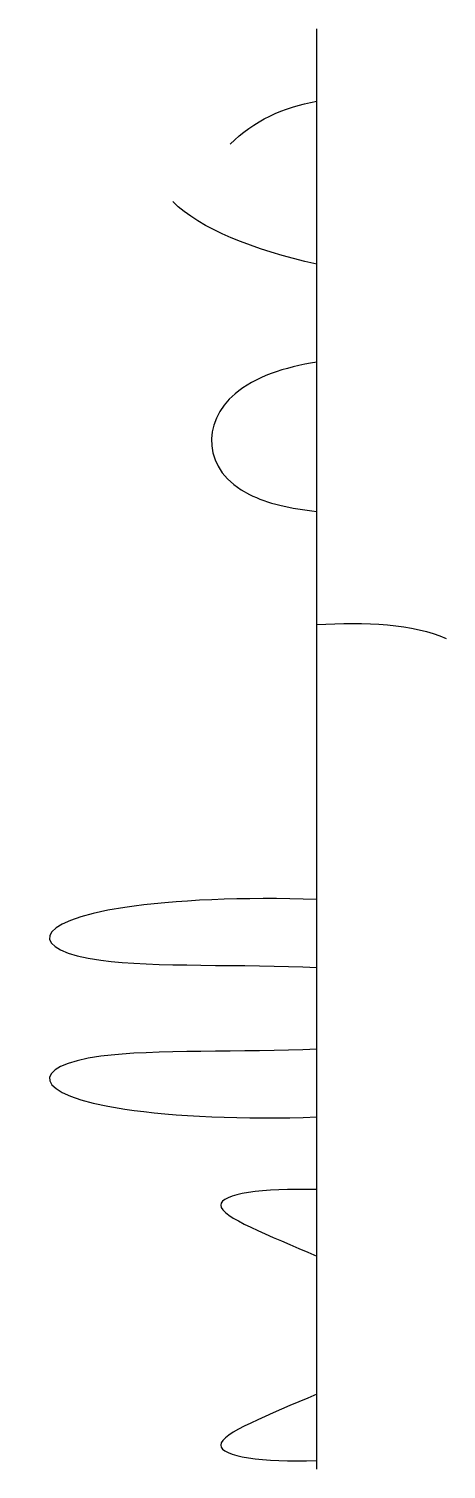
# Model space of a CAD drawing. Header units: millimetres. Extents: x 10 to 24.5, y 0 to 50.
import ezdxf

# ---------------------------------------------------------------- set-up
doc = ezdxf.new("R2010")
doc.units = ezdxf.units.MM
doc.layers.get('0').update_dxf_attribs({"lineweight": 25, "true_color": 0xffffff})

msp = doc.modelspace()

# ---------------------------------------------------------------- linework, layer by layer
msp.add_line((20, 0), (20, 50))
for points in [[(17, 46), (17.802, 46.802), (18.845, 47.282), (20, 47.489)], [(20, 41.832), (17.79, 42.33), (15.947, 43.053), (15, 44)], [(20, 38.426), (18.882, 38.259), (17.834, 37.905), (17.167, 37.333)], [(20, 29.319), (21.68, 29.417), (23.373, 29.346), (24.5, 28.833)], [(20, 19.771), (17.5, 19.875), (15, 19.75), (13.333, 19.5)], [(20, 9.704), (18.115, 9.763), (16.667, 9.555), (16.667, 9.167)], [(16.667, 9.167), (16.667, 8.75), (18.333, 8.125), (20, 7.396)]]:
    msp.add_open_spline(points, degree=3)
for points, knots in [([(17.167, 37.333), (16, 36.333), (16, 34.059), (19.103, 33.337), (20, 33.246)], [0, 0, 0, 0, 1, 1.364484, 1.364484, 1.364484, 1.364484]), ([(13.333, 19.5), (10, 19), (10, 17.273), (17.46, 17.534), (20, 17.42)], [0, 0, 0, 0, 1, 1.727452, 1.727452, 1.727452, 1.727452]), ([(20, 14.58), (17.46, 14.466), (10, 14.727), (10, 12.5), (17.5, 12.125), (20, 12.229)], [3.272548, 3.272548, 3.272548, 3.272548, 4, 5, 5.5, 5.5, 5.5, 5.5]), ([(20, 2.604), (18.333, 1.875), (15.113, 0.667), (18.115, 0.237), (20, 0.296)], [1.5, 1.5, 1.5, 1.5, 2, 2.4661779, 2.4661779, 2.4661779, 2.4661779])]:
    msp.add_open_spline(points, degree=3, knots=knots)

doc.saveas('drawing.dxf')
